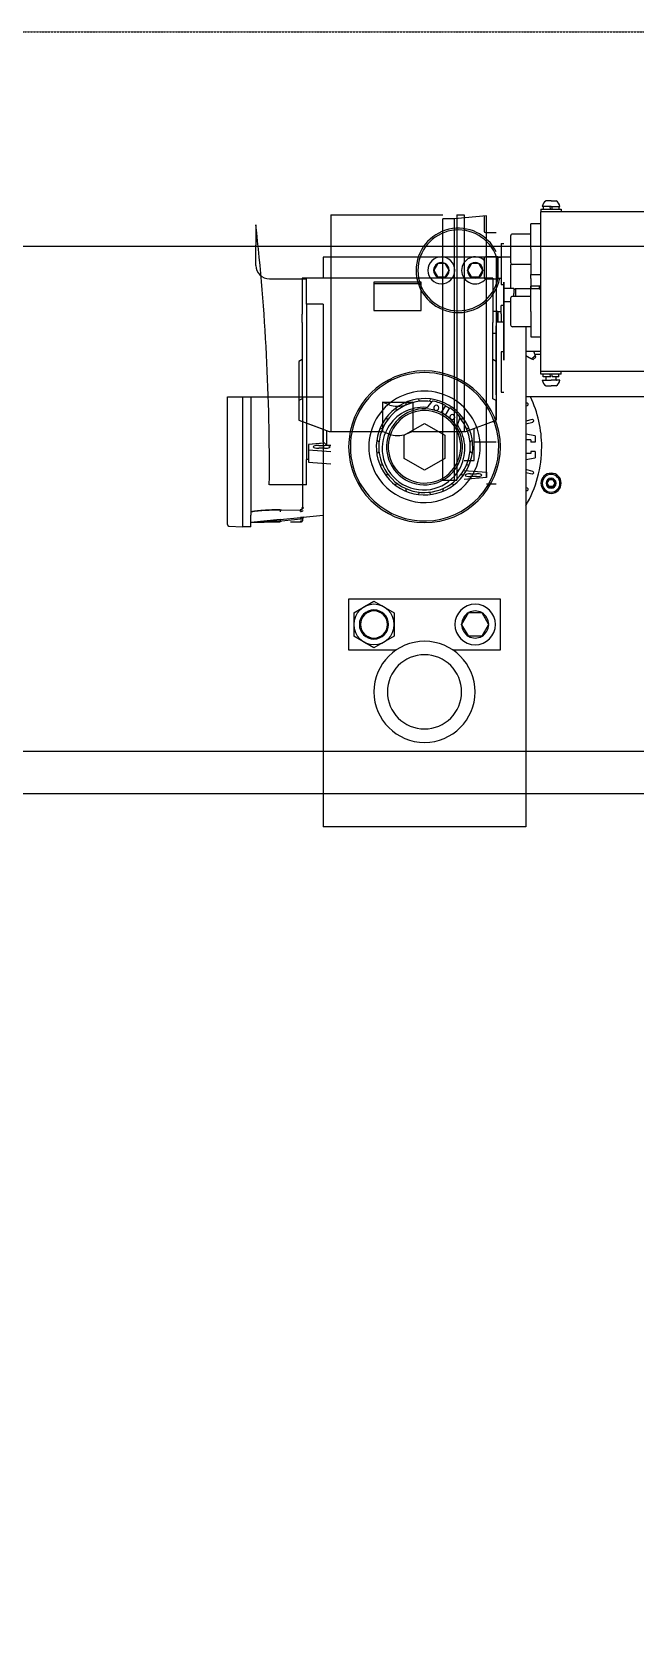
# Model space of a CAD drawing. Extents: x -599358 to 2865263, y -1062760 to 486533.
# Drawn here: x 345396 to 345958, y -696414 to -694924 of the extents above; entities that cross this region are included whole.
import ezdxf

# ---------------------------------------------------------------- set-up
doc = ezdxf.new("R2010")
doc.units = 0
doc.linetypes.add('DASH', pattern=[0.35, 0.25, -0.1])
for name, color, linetype in [('EWHS5T6M-1', 7, 'Continuous'), ('EWHS5T6M-3', 7, 'Continuous'), ('FHSGH10105-主梁-04', 7, 'Continuous'), ('FHSGH10105-主梁-06', 7, 'Continuous')]:
    doc.layers.add(name, color=color, linetype=linetype)

msp = doc.modelspace()

# ---------------------------------------------------------------- linework, layer by layer
msp.add_line((345578, -695264), (345667.4, -695264))
at = {"color": 6, "linetype": 'DASH'}
msp.add_lwpolyline([(350860.6, -701154.1), (341160.6, -701154.1), (341160.6, -694924), (350860.6, -694924), (350860.6, -701154.1)], dxfattribs=at)
at = {"layer": 'EWHS5T6M-1', "color": 7, "linetype": 'Continuous'}
for p, q in [((345578, -695374.2), (345578, -695264)), ((345578, -695374.2), (345578, -695264)), ((345592.2, -695264), (345592.2, -695374.2)), ((345600, -695264), (345600, -695374.2)), ((345648, -695264), (345648, -695367.9)), ((345667.4, -695264), (345667.4, -695664.7)), ((345856, -695264), (345856, -695664.7)), ((345856.9, -695269.9), (345856, -695270.3)), ((345856, -695272.7), (345857.8, -695272)), ((345742.9, -695299.7), (345761.7, -695288.8)), ((345761.7, -695288.8), (345780.6, -695299.7)), ((345862.1, -695285.3), (345856, -695286.6)), ((345856, -695289.2), (345862.6, -695287.5)), ((345742.9, -695321.4), (345742.9, -695299.7)), ((345780.6, -695299.7), (345780.6, -695321.4)), ((345864.7, -695300.3), (345856, -695298.8)), ((345860.8, -695304.2), (345856, -695304.2)), ((345860.8, -695304.2), (345860.8, -695306.2)), ((345864.7, -695306.2), (345860.8, -695306.2)), ((345864.7, -695300.3), (345864.7, -695306.2)), ((345761.7, -695332.3), (345742.9, -695321.4)), ((345780.6, -695321.4), (345761.7, -695332.3)), ((345860.8, -695316.9), (345856, -695316.9)), ((345856, -695322.3), (345864.7, -695320.8)), ((345864.7, -695314.9), (345860.8, -695314.9)), ((345860.8, -695314.9), (345860.8, -695316.9)), ((345864.7, -695314.9), (345864.7, -695320.8)), ((345862.6, -695333.6), (345856, -695331.9)), ((345856, -695334.5), (345862.1, -695335.8)), ((345857.8, -695349.1), (345856, -695348.4)), ((345856, -695350.8), (345856.9, -695351.2)), ((345856, -695365.7), (345856, -695664.7)), ((345578, -695383), (345578, -695374.2)), ((345578, -695383), (345578, -695374.2)), ((345592.2, -695374.2), (345592.2, -695385.2)), ((345600, -695385.1), (345600, -695374.2)), ((345600, -695381.1), (345627.1, -695378.5)), ((345627.1, -695378.5), (345600, -695381.1)), ((345600, -695381.1), (345627.1, -695378.5)), ((345627.1, -695378.5), (345600, -695381.1)), ((345627.3, -695380), (345600, -695381.2)), ((345627.3, -695380.8), (345600, -695381.2)), ((345600, -695381.2), (345612.3, -695381)), ((345600, -695385.1), (345600, -695381.1)), ((345627.1, -695378.5), (345646.3, -695376.6)), ((345627.1, -695378.5), (345646.3, -695376.6)), ((345628.4, -695369.7), (345627.3, -695369.8)), ((345627.3, -695380), (345628.4, -695380)), ((345628.4, -695369.7), (345646.4, -695369.4)), ((345646.4, -695378.2), (345628.4, -695380)), ((345636.8, -695380.6), (345640.2, -695380.5)), ((345636.9, -695380.6), (345646.4, -695380.4)), ((345637.1, -695380.6), (345640.2, -695380.5)), ((345646.4, -695380.4), (345647.2, -695380.4)), ((345647.2, -695380.4), (345646.4, -695380.4)), ((345648, -695367.9), (345647.2, -695367.9)), ((345647.2, -695380.4), (345647.2, -695380.4)), ((345648, -695377.9), (345648, -695379.6)), ((345667.4, -695374.6), (345648.8, -695376.4)), ((345667.4, -695374.6), (345648.8, -695376.4)), ((345648.8, -695376.4), (345649.4, -695376.4)), ((345648.8, -695376.4), (345649.4, -695376.4)), ((345649.4, -695376.4), (345649.4, -695376.4)), ((345649.4, -695376.4), (345649.4, -695376.4)), ((345579.5, -695384.5), (345592.2, -695385.2)), ((345579.5, -695384.5), (345592.2, -695385.2)), ((345579.5, -695384.5), (345592.2, -695385.2)), ((345579.5, -695384.5), (345592.2, -695385.2)), ((345600, -695385.1), (345592.2, -695385.2)), ((345600, -695385.1), (345592.2, -695385.2)), ((345600, -695385.1), (345592.2, -695385.2)), ((345600, -695385.1), (345592.2, -695385.2)), ((345592.2, -695385.2), (345592.2, -695385.2)), ((345592.2, -695385.2), (345592.2, -695385.2)), ((345600, -695385.1), (345600, -695385.1)), ((345600, -695385.1), (345600, -695385.1))]:
    msp.add_line(p, q, dxfattribs=at)
for centre, radius, start, end in [((345857.3, -695271), 1.1, 294, 111), ((345761.7, -695310.6), 109.2, 0, 25.2123), ((345761.7, -695310.6), 109.2, 0, 25.2123), ((345862.4, -695286.4), 1.1, 285, 102), ((345761.7, -695310.6), 109.2, 329.6902, 0), ((345761.7, -695310.6), 109.2, 329.6902, 0), ((345862.4, -695334.7), 1.1, 258, 75), ((345857.3, -695350.2), 1.1, 249, 66), ((345624.2, -695534.3), 164.6, 88.9316, 98.4327), ((345647, -695377.7), 19.9, 182.2919, 186.6359), ((345646.2, -695367.3), 3.54, 270.8312, 315.6256), ((345649.6, -695404.3), 27.9, 91.7594, 96.8764), ((345649.6, -695404.3), 27.9, 91.7594, 96.8764), ((345675.8, -695374.8), 29.6, 183.553, 186.5575), ((345646.4, -695367.9), 1.57, 271, 360), ((345635.4, -695369), 11.1, 357.9665, 2.0335), ((345646.4, -695367.9), 1.58, 271.1283, 323.2776), ((345648.5, -695388.7), 10.8, 94.3758, 101.0144), ((345635.2, -695380), 11.3, 358.0016, 1.9984), ((345647.2, -695379.6), 0.784, 270.847, 0.153), ((345647.2, -695379.6), 0.784, 270.8571, 0.1429), ((345646.4, -695367.9), 1.57, 323.406, 0), ((345648.7, -696806), 1438.1, 89.9717, 90.0283), ((345649.5, -695377.9), 1.57, 95.5066, 179.9933), ((345649.5, -695377.9), 1.57, 95.5, 180), ((345579.6, -695383), 1.57, 180, 267), ((345579.6, -695383), 1.57, 180, 267), ((345579.6, -695383), 1.57, 180, 267), ((345579.6, -695383), 1.57, 180, 267), ((345714.6, -695476.2), 12.6, 0, 180), ((345714.6, -695476.2), 12.6, 180, 0), ((345761.7, -695539), 47.1, 90, 270), ((345761.7, -695539), 47.1, 270, 90), ((345761.7, -695539), 34.6, 90, 270), ((345761.7, -695539), 34.6, 270, 90)]:
    msp.add_arc(centre, radius, start, end, dxfattribs=at)
for points, degree, knots in [([(345600, -695371), (345600.4, -695371), (345600.9, -695370.9), (345603.2, -695370.4), (345607.4, -695370), (345611.5, -695369.6), (345616.9, -695369.3), (345621.9, -695369.1), (345627.3, -695369)], 2, [0.1931582, 0.1931582, 0.1931582, 0.25, 0.25, 0.5, 0.5, 0.75, 0.75, 1, 1, 1]), ([(345627.3, -695369.8), (345627.2, -695369.8), (345627.2, -695370), (345627.1, -695370.5), (345627.1, -695370.9), (345627.1, -695371.3)], 3, [0, 0, 0, 0, 0.5, 0.5, 1, 1, 1, 1]), ([(345646.3, -695370.8), (345646.3, -695370.4), (345646.3, -695370.1), (345646.3, -695369.6), (345646.4, -695369.4), (345646.4, -695369.4)], 3, [0, 0, 0, 0, 0.5, 0.5, 1, 1, 1, 1]), ([(345646.4, -695379.6), (345646.8, -695379.6), (345647.2, -695379.6), (345647.8, -695379.6), (345648, -695379.6), (345648, -695379.6)], 3, [0, 0, 0, 0, 0.5, 0.5, 1, 1, 1, 1]), ([(345647.7, -695378), (345647.6, -695377.6), (345647.7, -695377.2), (345648.2, -695376.6), (345648.5, -695376.5), (345648.8, -695376.4)], 3, [0, 0, 0, 0, 0.497, 0.497, 1, 1, 1, 1])]:
    msp.add_open_spline(points, degree=degree, knots=knots, dxfattribs=at)
at = {"layer": 'EWHS5T6M-3', "color": 7, "linetype": 'Continuous'}
for p, q in [((345879.6, -695081.4), (345874.9, -695081.4)), ((345876, -695081.4), (345876, -695081.4)), ((345879.6, -695081.4), (345884.3, -695081.4)), ((345674.5, -695094.3), (345778.7, -695094.3)), ((345674.5, -695094.3), (345674.5, -695296.4)), ((345789.7, -695098.3), (345778.7, -695098.3)), ((345778.7, -695341.9), (345778.7, -695098.3)), ((345819.5, -695095.5), (345789.7, -695098.3)), ((345789.7, -695341.9), (345789.7, -695098.3)), ((345791.8, -695094.3), (345791.8, -695341.7)), ((345791.8, -695094.3), (345798.7, -695094.3)), ((345798.7, -695094.3), (345798.7, -695296.4)), ((345817.4, -695095.7), (345817.4, -695109.6)), ((345819.5, -695339.1), (345819.5, -695095.5)), ((345870.2, -695089.1), (345889, -695089.1)), ((345870.2, -695089.1), (345870.2, -695091.6)), ((345870.2, -695133.2), (345870.2, -695091.6)), ((346784.7, -695091.6), (345870.2, -695091.6)), ((345870.2, -695102.9), (345870.2, -695091.6)), ((346784.7, -695091.6), (345870.2, -695091.6)), ((345879.6, -695086.6), (345871.3, -695086.6)), ((345872.3, -695086.6), (345872.3, -695089.1)), ((345879.3, -695089.1), (345878.6, -695086.6)), ((345879.6, -695086.6), (345887.8, -695086.6)), ((345879.9, -695086.6), (345880.6, -695089.1)), ((345886.9, -695086.6), (345886.9, -695089.1)), ((345889, -695089.1), (345889, -695091.6)), ((345604.6, -695103.7), (345604.6, -695122.6)), ((345604.6, -695103.7), (345604.6, -695122.6)), ((345818.6, -695110.8), (345828.5, -695110.8)), ((345860.7, -695112.3), (345843.8, -695112.3)), ((345860.7, -695112.3), (345843.8, -695112.3)), ((345860.7, -695126.4), (345860.7, -695102.9)), ((345870.2, -695102.9), (345860.7, -695102.9)), ((345860.7, -695112.3), (345860.7, -695102.9)), ((345870.2, -695102.9), (345860.7, -695102.9)), ((345604.6, -695141.5), (345604.6, -695122.6)), ((345604.6, -695141.5), (345604.6, -695122.6)), ((345833.2, -695121.2), (345835.6, -695121.2)), ((345833.2, -695121.2), (345833.2, -695135.9)), ((345841.9, -695114.2), (345841.9, -695138.7)), ((345841.9, -695114.2), (345841.9, -695134)), ((345860.7, -695126.4), (345860.7, -695150)), ((345667.4, -695134), (345667.4, -695153.4)), ((345680, -695134), (345667.4, -695134)), ((345667.4, -695134), (345667.4, -695153.4)), ((345680, -695134), (345667.4, -695134)), ((345841.9, -695134), (345680, -695134)), ((345841.9, -695134), (345680, -695134)), ((345773.8, -695140), (345770.3, -695146.1)), ((345773.8, -695140), (345773.8, -695139.9)), ((345773.8, -695139.9), (345774, -695139.9)), ((345780.9, -695139.9), (345774, -695139.9)), ((345780.9, -695139.9), (345781.1, -695139.9)), ((345781.1, -695139.9), (345781.1, -695140)), ((345784.6, -695146.1), (345781.1, -695140)), ((345805.2, -695140), (345801.7, -695146.1)), ((345805.2, -695140), (345805.2, -695139.9)), ((345805.2, -695139.9), (345805.4, -695139.9)), ((345812.4, -695139.9), (345805.4, -695139.9)), ((345812.4, -695139.9), (345812.5, -695139.9)), ((345812.5, -695139.9), (345812.6, -695140)), ((345816.1, -695146.1), (345812.6, -695140)), ((345817.4, -695135.1), (345817.4, -695134.8)), ((345817.4, -695135.1), (345817.4, -695152.7)), ((345829.9, -695133.5), (345818.6, -695133.5)), ((345828.5, -695133.3), (345828.5, -695285.8)), ((345829.9, -695133.9), (345829.9, -695133.5)), ((345829.9, -695133.9), (345829.9, -695154)), ((345833.2, -695134.1), (345829.9, -695134.1)), ((345829.9, -695153.4), (345829.9, -695134.4)), ((345833.2, -695135.9), (345833.2, -695159.5)), ((345841.9, -695141.6), (345841.9, -695163.1)), ((345860.7, -695140.6), (345843.8, -695140.6)), ((345870.2, -695198.8), (345870.2, -695133.2)), ((345617.2, -695154), (345651.7, -695154)), ((345617.2, -695154), (345651.7, -695154)), ((345647.8, -695153.4), (345647.8, -695153.6)), ((345825.4, -695153.4), (345647.8, -695153.4)), ((345647.8, -695153.4), (345647.8, -695153.6)), ((345667.4, -695153.4), (345647.8, -695153.4)), ((345647.8, -695153.6), (345647.8, -695187)), ((345647.8, -695153.6), (345647.8, -695187)), ((345651.7, -695177.6), (345651.7, -695154)), ((345714.6, -695157.1), (345714.6, -695183.5)), ((345758.6, -695157.1), (345714.6, -695157.1)), ((345758.6, -695158.6), (345714.6, -695158.6)), ((345758.6, -695183.5), (345758.6, -695157.1)), ((345770.2, -695146.2), (345770.3, -695146.1)), ((345770.3, -695146.3), (345770.2, -695146.2)), ((345770.3, -695146.3), (345773.8, -695152.3)), ((345773.8, -695152.5), (345773.8, -695152.3)), ((345774, -695152.5), (345773.8, -695152.5)), ((345781.1, -695152.5), (345780.9, -695152.5)), ((345781.1, -695152.3), (345784.6, -695146.3)), ((345781.1, -695152.3), (345781.1, -695152.5)), ((345784.6, -695146.1), (345784.7, -695146.2)), ((345784.7, -695146.2), (345784.6, -695146.3)), ((345801.6, -695146.2), (345801.7, -695146.1)), ((345801.7, -695146.3), (345801.6, -695146.2)), ((345801.7, -695146.3), (345805.2, -695152.3)), ((345805.2, -695152.5), (345805.2, -695152.3)), ((345805.4, -695152.5), (345805.2, -695152.5)), ((345812.5, -695152.5), (345812.4, -695152.5)), ((345812.6, -695152.3), (345812.5, -695152.5)), ((345812.6, -695152.3), (345816.1, -695146.3)), ((345816.1, -695146.1), (345816.1, -695146.2)), ((345816.1, -695146.2), (345816.1, -695146.3)), ((345818.6, -695154), (345829.9, -695154)), ((345825.4, -695153.6), (345825.4, -695153.4)), ((345825.4, -695153.6), (345825.4, -695187)), ((345829.9, -695153.4), (345833.2, -695153.4)), ((345835.6, -695175.2), (345835.6, -695157.3)), ((345835.6, -695157.3), (345835.6, -695229.9)), ((345860.7, -695150), (345870.2, -695150)), ((345860.7, -695153.8), (345860.7, -695150)), ((345860.7, -695153.8), (345860.7, -695163.1)), ((345833.2, -695159.5), (345835.6, -695159.5)), ((345835.6, -695163.1), (345835.6, -695167.7)), ((345845, -695163.1), (345835.6, -695163.1)), ((345835.6, -695229.9), (345835.6, -695167.7)), ((345841.9, -695172.3), (345841.9, -695196.8)), ((345860.7, -695170.4), (345843.8, -695170.4)), ((345845, -695163.1), (345845, -695167.7)), ((345845, -695164.7), (345846.6, -695163.1)), ((345845, -695170.4), (345845, -695167.7)), ((345846.6, -695163.1), (345846.6, -695170.4)), ((345846.6, -695163.1), (345868.6, -695163.1)), ((345860.7, -695184.5), (345860.7, -695160.9)), ((345870.2, -695160.9), (345860.7, -695160.9)), ((345868.6, -695160.9), (345868.6, -695163.1)), ((345870.2, -695164.7), (345868.6, -695163.1)), ((345647.8, -695194.7), (345647.8, -695187)), ((345647.8, -695194.7), (345647.8, -695187)), ((345651.7, -695177.6), (345651.7, -695322.6)), ((345667.4, -695177.6), (345651.7, -695177.6)), ((345667.4, -695177.6), (345651.7, -695177.6)), ((345667.4, -695177.6), (345667.4, -695664.7)), ((345667.4, -695177.6), (345667.4, -695325.9)), ((345667.4, -695177.6), (345667.4, -695264)), ((345714.6, -695183.5), (345758.6, -695183.5)), ((345829.9, -695184.4), (345825.4, -695184.4)), ((345825.4, -695187), (345825.4, -695194.7)), ((345829.9, -695184.7), (345829.9, -695184.4)), ((345829.9, -695184.7), (345829.9, -695194.5)), ((345833.2, -695184.9), (345829.9, -695184.9)), ((345829.9, -695194.5), (345829.9, -695185.3)), ((345833.2, -695186.7), (345833.2, -695178.9)), ((345835.6, -695178.9), (345833.2, -695178.9)), ((345833.2, -695186.7), (345833.2, -695194.5)), ((345835.6, -695175.2), (345841.9, -695175.2)), ((345860.7, -695184.5), (345860.7, -695208.1)), ((345647.8, -695194.7), (345647.8, -695266)), ((345647.8, -695194.7), (345647.8, -695229.4)), ((345825.4, -695266), (345825.4, -695194.7)), ((345828.5, -695194.5), (345828.5, -695198)), ((345835.6, -695194.5), (345828.5, -695194.5)), ((345828.5, -695262.2), (345828.5, -695198)), ((345860.7, -695198.7), (345843.8, -695198.7)), ((345856, -695198.7), (345856, -695221.6)), ((345870.2, -695240.5), (345870.2, -695198.8)), ((345825.4, -695204.8), (345828.5, -695204.8)), ((345860.7, -695208.1), (345870.2, -695208.1)), ((345647.8, -695229.4), (345644.7, -695231)), ((345647.8, -695229.4), (345644.7, -695231)), ((345644.7, -695231), (345644.7, -695267.6)), ((345644.7, -695231), (345644.7, -695267.6)), ((345828.5, -695231), (345825.4, -695229.4)), ((345833.2, -695222), (345833.2, -695251.4)), ((345835.6, -695222), (345833.2, -695222)), ((345856, -695221.6), (345856, -695664.7)), ((345856, -695221.6), (345870.2, -695221.6)), ((345861.3, -695228.5), (345862.9, -695229.2)), ((345865.5, -695227), (345864.9, -695225.3)), ((346784.7, -695240.5), (345870.2, -695240.5)), ((345870.2, -695243), (345870.2, -695240.5)), ((345889, -695243), (345870.2, -695243)), ((345872.3, -695245.5), (345872.3, -695243)), ((345879.3, -695245.5), (345872.3, -695245.5)), ((345874.9, -695248.2), (345874.9, -695245.5)), ((345879.3, -695245.5), (345878.6, -695243)), ((345879.9, -695243), (345880.6, -695245.5)), ((345886.9, -695245.5), (345880.6, -695245.5)), ((345884.3, -695248.2), (345884.3, -695245.5)), ((345886.9, -695245.5), (345886.9, -695243)), ((345889, -695243), (345889, -695240.5)), ((345828.5, -695262.2), (345828.5, -695267.6)), ((345833.2, -695251.4), (345833.2, -695259.8)), ((345833.2, -695259.8), (345835.6, -695259.8)), ((345871.3, -695248.6), (345879.6, -695248.6)), ((345874.9, -695253.8), (345879.6, -695253.8)), ((345876, -695253.8), (345876, -695253.8)), ((345887.8, -695248.6), (345879.6, -695248.6)), ((345884.3, -695253.8), (345879.6, -695253.8)), ((345647.8, -695266), (345644.7, -695267.6)), ((345644.7, -695267.6), (345644.7, -695285.8)), ((345644.7, -695267.6), (345644.7, -695285.8)), ((345722.5, -695269.1), (345750.7, -695269.1)), ((345729.4, -695271.7), (345722.5, -695269.1)), ((345722.5, -695269.1), (345722.5, -695296.4)), ((345750.7, -695269.1), (345743.8, -695271.7)), ((345750.7, -695269.1), (345750.7, -695296.4)), ((345765, -695273), (345768.8, -695268.5)), ((345781.3, -695272), (345777.3, -695278.8)), ((345781.4, -695281.2), (345785.4, -695274.4)), ((345828.5, -695267.6), (345825.4, -695266)), ((345828.5, -695285.8), (345828.5, -695267.6)), ((345644.7, -695285.8), (345672.9, -695296.4)), ((345644.7, -695285.8), (345667.4, -695294.3)), ((345794.6, -695283.4), (345792.6, -695288.9)), ((345800.2, -695296.4), (345828.5, -695285.8)), ((345828.5, -695287.2), (345824.6, -695287.2)), ((345668.5, -695307.2), (345653.7, -695308.6)), ((345667.4, -695307.3), (345653.7, -695308.6)), ((345667.4, -695306.1), (345667.4, -695294.3)), ((345667.4, -695306.1), (345667.4, -695294.3)), ((345667.4, -695306.1), (345667.4, -695307.3)), ((345667.4, -695306.1), (345670.6, -695309.2)), ((345667.4, -695306.1), (345667.4, -695307.3)), ((345670.6, -695309.2), (345670.6, -695295.5)), ((345672.9, -695296.4), (345722.5, -695296.4)), ((345729.4, -695299.1), (345722.5, -695296.4)), ((345750.7, -695296.4), (345743.8, -695299.1)), ((345750.7, -695296.4), (345800.2, -695296.4)), ((345808.1, -695323.4), (345808.1, -695293.8)), ((345808.1, -695306.1), (345828.5, -695306.1)), ((345653.7, -695322.6), (345651.7, -695322.6)), ((345651.7, -695346.2), (345651.7, -695322.6)), ((345653.7, -695322.6), (345651.7, -695322.6)), ((345653.7, -695308.6), (345653.7, -695313.5)), ((345653.7, -695308.6), (345653.7, -695313.5)), ((345653.7, -695313.5), (345653.7, -695324.8)), ((345653.7, -695313.5), (345674.5, -695315)), ((345653.7, -695313.5), (345653.7, -695322.6)), ((345668.6, -695311.9), (345663.1, -695311.9)), ((345663.2, -695309.3), (345668.7, -695309.3)), ((345670.6, -695309.2), (345674.5, -695309.2)), ((345653.7, -695324.8), (345674.5, -695326.4)), ((345798.7, -695323.4), (345808.1, -695323.4)), ((345798.7, -695332.6), (345819.5, -695334.2)), ((345804.6, -695335.7), (345810.1, -695335.7)), ((345819.5, -695334.2), (345819.5, -695339.1)), ((345651.7, -695346.2), (345617.2, -695346.2)), ((345651.7, -695346.2), (345617.2, -695346.2)), ((345778.7, -695341.9), (345778.7, -695341.7)), ((345778.7, -695341.7), (345791.8, -695341.7)), ((345789.7, -695341.9), (345778.7, -695341.9)), ((345791.8, -695341.7), (345789.7, -695341.9)), ((345819.5, -695339.1), (345798.7, -695341.1)), ((345810.1, -695338.4), (345804.6, -695338.4)), ((345828.5, -695345.4), (345819.5, -695345.4)), ((345876, -695344.6), (345877.8, -695341.5)), ((345877.8, -695347.7), (345876, -695344.6)), ((345881.4, -695341.5), (345877.8, -695341.5)), ((345881.4, -695347.7), (345877.8, -695347.7)), ((345881.4, -695341.5), (345883.2, -695344.6)), ((345883.2, -695344.6), (345881.4, -695347.7)), ((345856, -695365.7), (345856, -695664.7)), ((345667.4, -695374.6), (345667.4, -695664.7)), ((345832.4, -695452.6), (345691, -695452.6)), ((345691, -695452.6), (345691, -695499.7)), ((345695.7, -695465.3), (345714.6, -695454.4)), ((345714.6, -695454.4), (345733.4, -695465.3)), ((345832.4, -695499.7), (345832.4, -695452.6)), ((345733.4, -695465.3), (345733.4, -695487.1)), ((345802.4, -695465.4), (345796.3, -695475.9)), ((345802.4, -695465.4), (345802.5, -695465.2)), ((345802.5, -695465.2), (345802.8, -695465.2)), ((345815, -695465.2), (345802.8, -695465.2)), ((345815, -695465.2), (345815.2, -695465.2)), ((345815.2, -695465.2), (345815.4, -695465.4)), ((345821.4, -695475.9), (345815.4, -695465.4)), ((345796.2, -695476.2), (345796.3, -695475.9)), ((345796.3, -695476.4), (345796.2, -695476.2)), ((345796.3, -695476.4), (345802.4, -695486.9)), ((345815.4, -695486.9), (345821.4, -695476.4)), ((345821.4, -695475.9), (345821.6, -695476.2)), ((345821.6, -695476.2), (345821.4, -695476.4)), ((345691, -695499.7), (345735.7, -695499.7)), ((345714.6, -695497.9), (345695.7, -695487.1)), ((345733.4, -695487.1), (345714.6, -695497.9)), ((345787.8, -695499.7), (345832.4, -695499.7)), ((345802.5, -695487.2), (345802.4, -695486.9)), ((345802.8, -695487.2), (345802.5, -695487.2)), ((345815.2, -695487.2), (345815, -695487.2)), ((345815.4, -695486.9), (345815.2, -695487.2)), ((345680, -695664.7), (345667.4, -695664.7)), ((345856, -695664.7), (345667.4, -695664.7)), ((345843.4, -695664.7), (345680, -695664.7)), ((345856, -695664.7), (345843.4, -695664.7))]:
    msp.add_line(p, q, dxfattribs=at)
for centre, radius, start, end in [((345879.6, -695088.4), 8.45, 123.9117, 167.5145), ((345879.6, -695088.4), 8.45, 12.4855, 56.0883), ((343614.8, -695328.5), 2002.4, 359.4933, 6.4437), ((343614.8, -695328.5), 2002.4, 359.4933, 6.4437), ((345793.2, -695146.2), 39.3, 25.8419, 180), ((345793.2, -695146.2), 37.7, 19.593, 180), ((345818.6, -695109.6), 1.26, 180, 270), ((345843.8, -695114.2), 1.89, 90, 180), ((345843.8, -695114.2), 1.89, 90, 180), ((345617.2, -695141.5), 12.6, 180, 270), ((345617.2, -695141.5), 12.6, 180, 270), ((345777.4, -695146.2), 12.6, 0, 180), ((345777.4, -695146.2), 7.19, 120.9642, 179.0358), ((345777.4, -695146.2), 7.19, 60.9642, 119.0358), ((345777.4, -695146.2), 7.19, 0.9642, 59.0358), ((345808.9, -695146.2), 12.6, 47.5459, 180), ((345808.9, -695146.2), 7.19, 120.9642, 179.0358), ((345808.9, -695146.2), 7.19, 60.9642, 119.0358), ((345808.9, -695146.2), 7.19, 0.9642, 59.0358), ((345818.6, -695134.8), 1.26, 90, 180), ((345843.8, -695138.7), 1.89, 180, 270), ((345843.8, -695141.6), 1.89, 130.2725, 180), ((345793.2, -695146.2), 39.3, 180, 349.1626), ((345793.2, -695146.2), 37.7, 180, 348.9453), ((345777.4, -695146.2), 12.6, 180, 0), ((345777.4, -695146.2), 7.19, 180.9642, 239.0358), ((345777.4, -695146.2), 7.19, 240.9642, 299.0358), ((345777.4, -697539.7), 2387.2, 89.9163, 90.0837), ((345777.4, -695146.2), 7.19, 300.9642, 359.0358), ((345808.9, -695146.2), 12.6, 180, 321.7577), ((345808.9, -695146.2), 7.19, 180.9642, 239.0358), ((345808.9, -695146.2), 7.19, 240.9642, 299.0358), ((345808.9, -697539.7), 2387.2, 89.9163, 90.0837), ((345808.9, -695146.2), 7.19, 300.9642, 359.0358), ((345818.6, -695152.7), 1.26, 180, 270), ((345843.8, -695172.3), 1.89, 90, 180), ((345843.8, -695196.8), 1.89, 180, 270), ((345793.2, -695146.2), 106.9, 309.6124, 312.2058), ((345793.2, -695146.2), 108.4, 310.0045, 311.8137), ((345761.7, -695310.6), 70.7, 0, 180), ((345761.7, -695310.6), 69.1, 30, 210), ((345761.7, -695310.6), 51.9, 30, 210), ((345879.6, -695246.8), 8.45, 192.4855, 236.0883), ((345874.5, -695248.2), 0.393, 270, 0), ((345884.7, -695248.2), 0.393, 180, 270), ((345879.6, -695246.8), 8.45, 303.9117, 347.5145), ((345761.7, -695310.6), 69.1, 210, 30), ((345761.7, -695310.6), 44.9, 60, 240), ((345761.7, -695310.6), 42.6, 80.5432, 240), ((345761.7, -695310.6), 35.4, 60, 240), ((345760.8, -695312.3), 38.5, 86.5646, 150), ((345761.7, -695310.6), 33.8, 60, 240), ((345737.7, -695268.9), 7.07, 240.094, 263.3146), ((345761.7, -695310.6), 44.9, 240, 60), ((345737.7, -695268.9), 7.07, 336.6854, 0), ((345761.7, -695262.5), 7.07, 210.094, 233.3146), ((345763.2, -695271.5), 2.36, 266.5646, 320), ((345761.7, -695262.5), 7.07, 306.6854, 329.906), ((345769.6, -695269.2), 1.1, 79.1932, 140), ((345761.7, -695310.6), 43.2, 63.1268, 79.1932), ((345772.7, -695274.3), 2.36, 150, 330), ((345772.7, -695274.3), 2.36, 330, 150), ((345761.7, -695310.6), 42.6, 60, 63.173), ((345761.7, -695310.6), 42.6, 56.827, 60), ((345761.7, -695310.6), 43.2, 40.8068, 56.8732), ((345761.7, -695310.6), 51.9, 210, 30), ((345720.1, -695286.5), 7.07, 6.6854, 29.906), ((345761.7, -695310.6), 42.6, 240, 40.211), ((345761.7, -695310.6), 35.4, 240, 60), ((345761.7, -695310.6), 33.8, 240, 60), ((345787.7, -695282.9), 2.36, 150, 330), ((345787.7, -695282.9), 2.36, 330, 150), ((345794.8, -695289.7), 2.36, 160, 213.4354), ((345760.8, -695312.3), 38.5, 330, 33.4354), ((345793.6, -695283), 1.1, 340, 40.8068), ((345803.3, -695286.5), 7.07, 150.094, 173.3146), ((345713.7, -695310.6), 7.07, 36.6854, 59.906), ((345720.1, -695286.5), 7.07, 270.094, 293.3146), ((345760.8, -695312.3), 38.5, 150, 330), ((345803.3, -695286.5), 7.07, 246.6854, 269.906), ((345809.8, -695310.6), 7.07, 120.094, 143.3146), ((345761.7, -695310.6), 70.7, 180, 0), ((345713.7, -695310.6), 7.07, 300.094, 323.3146), ((345809.8, -695310.6), 7.07, 216.6854, 239.906), ((345720.1, -695334.6), 7.07, 66.6854, 89.906), ((345720.1, -695334.6), 7.07, 330.094, 353.3146), ((345803.3, -695334.6), 7.07, 186.6854, 209.906), ((345803.3, -695334.6), 7.07, 90.094, 113.3146), ((345879.6, -695344.6), 9.43, 0, 180), ((345879.6, -695344.6), 8.25, 0, 180), ((345737.7, -695352.2), 7.07, 96.6854, 119.906), ((345737.7, -695352.2), 7.07, 0, 23.3146), ((345785.8, -695352.2), 7.07, 156.6854, 179.906), ((345785.8, -695352.2), 7.07, 60.094, 83.3146), ((345879.6, -695344.6), 9.43, 180, 0), ((345879.6, -695344.6), 8.25, 180, 0), ((345879.6, -695344.6), 4.71, 0, 180), ((345879.6, -695344.6), 4.71, 180, 0), ((345879.6, -695344.6), 3.63, 120, 180), ((345879.6, -695344.6), 3.63, 180, 240), ((345879.6, -695344.6), 3.63, 60, 120), ((345879.6, -695344.6), 3.63, 240, 300), ((345879.6, -695344.6), 3.63, 0, 60), ((345879.6, -695344.6), 3.63, 300, 0), ((345761.7, -695358.6), 7.07, 126.6854, 149.906), ((345761.7, -695358.6), 7.07, 30.094, 53.3146), ((349082.4, -695476.2), 3386.6, 179.8158, 180.1842), ((345714.6, -695476.2), 18.8, 90, 270), ((345714.6, -695476.2), 13.6, 90, 270), ((345714.6, -695476.2), 18.8, 270, 90), ((345714.6, -695476.2), 13.6, 270, 90), ((345808.9, -695476.2), 18.9, 0, 180), ((345808.9, -695476.2), 12.6, 121.045, 178.955), ((345808.9, -695476.2), 12.6, 61.045, 118.955), ((345808.9, -695476.2), 12.6, 1.045, 58.955), ((345808.9, -695476.2), 18.9, 180, 0), ((345808.9, -695476.2), 12.6, 181.045, 238.955), ((345808.9, -695476.2), 12.6, 301.045, 358.955), ((345808.9, -695476.2), 12.6, 241.045, 298.955), ((345808.9, -701252.7), 5765.5, 89.93952, 90.06048)]:
    msp.add_arc(centre, radius, start, end, dxfattribs=at)
for centre, major_axis, start_param, end_param in [((345736.6, -695270.5), (8.64, 0), 3.735005, 5.689773), ((345736.6, -695297.8), (8.64, 0), 3.735005, 5.689773), ((345663.2, -695310.6), (-5.11, 0), 4.712389, 6.283185), ((345663.2, -695310.6), (5.11, 0), 3.141593, 4.70657), ((345668.7, -695310.6), (-5.11, 0), 1.564978, 4.712389), ((345804.6, -695337.1), (-5.11, 0), 4.712389, 6.283185), ((345804.6, -695337.1), (5.11, 0), 3.141593, 4.70657), ((345810.1, -695337.1), (-5.11, 0), 1.564978, 4.712389)]:
    msp.add_ellipse(centre, major_axis=major_axis, ratio=0.258819, start_param=start_param, end_param=end_param, dxfattribs=at)
msp.add_open_spline([(345856, -695225.3), (345856.2, -695225.5), (345856.5, -695225.7), (345858.6, -695227.2), (345861.3, -695228.5)], degree=2, knots=[0.7287121, 0.7287121, 0.7287121, 0.75, 0.75, 1, 1, 1], dxfattribs=at)
msp.add_open_spline([(345864.9, -695225.3), (345864.3, -695223.3), (345863.5, -695221.6)], degree=2, dxfattribs=at)
at = {"layer": 'FHSGH10105-主梁-04', "color": 7, "linetype": 'Continuous'}
msp.add_line((350735.3, -695124), (341294.9, -695124), dxfattribs=at)
at = {"layer": 'FHSGH10105-主梁-06', "color": 7, "linetype": 'Continuous'}
for p, q in [((345870.2, -695224.7), (345865.5, -695224.7)), ((346177.8, -695264), (345856, -695264)), ((345973.9, -695264), (345860.5, -695264)), ((350531.5, -695594.7), (341489.6, -695594.7)), ((350524.9, -695634), (341496.3, -695634))]:
    msp.add_line(p, q, dxfattribs=at)

doc.saveas('drawing.dxf')
